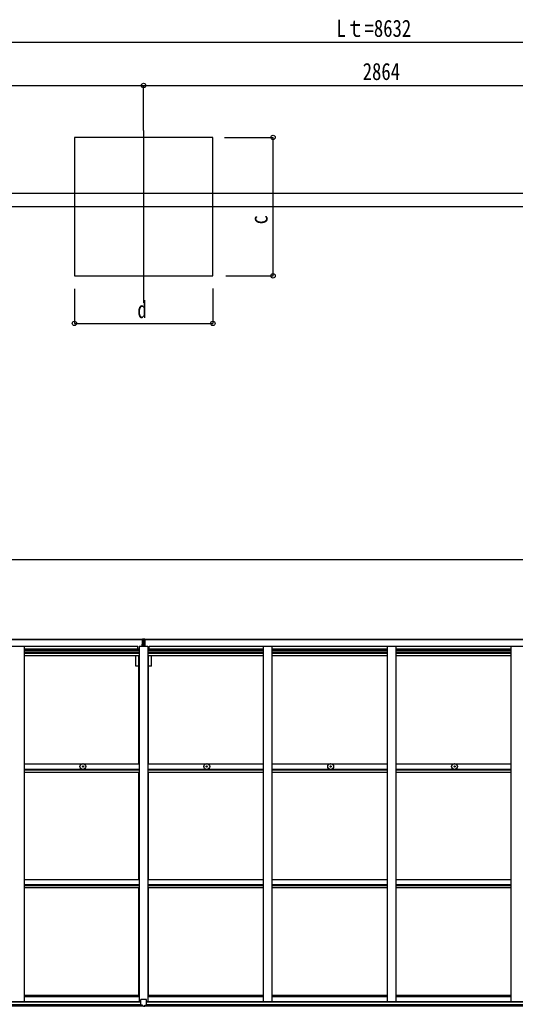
# Model space of a CAD drawing. Units: millimetres, scale not verified. Extents: x -12615 to 12615, y -8910 to 8910.
# Drawn here: x -2821 to 43, y 23 to 5723 of the extents above; entities that cross this region are included whole.
import ezdxf
from ezdxf.enums import TextEntityAlignment as Align

# ---------------------------------------------------------------- set-up
doc = ezdxf.new("R2010")
doc.units = ezdxf.units.MM
doc.header["$LTSCALE"] = 40
for name, color, linetype in [('0-3_YKK_12', 2, 'Continuous'), ('0-4_YKK_13', 4, 'Continuous'), ('0-5_YKK_A1', 4, 'Continuous'), ('0-6_YKK_D', 6, 'Continuous')]:
    doc.layers.add(name, color=color, linetype=linetype)
doc.styles.add('ＭＳ ゴシック', font='')
doc.styles.get('ＭＳ ゴシック').set_extended_font_data('MS Gothic')

msp = doc.modelspace()

# ---------------------------------------------------------------- linework, layer by layer
at = {"layer": '0-3_YKK_12'}
for p, q in [((-2104.91, 5083.23), (-2104.91, 4088.06)), ((-5249.88, 4643.15), (-1930.78, 4643.15)), ((-2385.88, 4643.15), (3797.23, 4643.15))]:
    msp.add_line(p, q, dxfattribs=at)
at = {"layer": '0-4_YKK_13'}
for p, q in [((-2113.41, 2114.79), (-2106.41, 2114.85)), ((-2113.41, 2113.41), (-2106.41, 2113.35)), ((-2113.41, 2101.74), (-2113.41, 2112.91)), ((-2111.41, 2145.85), (-2106.57, 2146.15)), ((-2111.41, 2142.85), (-2111.41, 2145.85)), ((-2106.41, 2143.16), (-2111.41, 2142.85)), ((-2111.41, 2141.35), (-2111.41, 2142.85)), ((-2111.41, 2141.35), (-2111.41, 2140.16)), ((-2111.41, 2140.16), (-2111.41, 2139.9)), ((-2111.41, 2140.16), (-2110.41, 2140.14)), ((-2111.41, 2139.9), (-2111.41, 2129.82)), ((-2111.41, 2139.9), (-2110.41, 2139.89)), ((-2111.41, 2129.1), (-2111.41, 2129.82)), ((-2111.41, 2129.82), (-2110.41, 2129.81)), ((-2111.41, 2129.1), (-2110.41, 2129.1)), ((-2111.41, 2129.1), (-2111.41, 2114.81)), ((-2110.41, 2140.35), (-2106.41, 2140.35)), ((-2110.41, 2138.52), (-2110.41, 2140.35)), ((-2110.41, 2138.52), (-2106.41, 2138.45)), ((-2110.41, 2134.92), (-2110.41, 2138.52)), ((-2110.41, 2134.92), (-2106.41, 2134.86)), ((-2110.41, 2114.82), (-2110.41, 2134.92)), ((-2110.41, 2126.69), (-2106.41, 2126.65)), ((-2106.57, 2146.15), (-2104.91, 2146.25)), ((-2104.91, 2143.24), (-2106.41, 2143.15)), ((-2106.41, 2140.35), (-2106.41, 2143.15)), ((-2106.41, 2140.35), (-2106.41, 2124.53)), ((-2106.41, 2129.64), (-2103.41, 2129.64)), ((-2106.41, 2122.57), (-2106.41, 2124.53)), ((-2106.41, 2122.57), (-2103.41, 2122.57)), ((-2106.41, 2112.92), (-2106.41, 2122.57)), ((-2106.41, 2112.92), (-2103.41, 2112.92)), ((-2106.41, 2105.85), (-2106.41, 2112.92)), ((-2104.91, 2146.25), (-2104.91, 2143.24)), ((-2098.41, 2142.85), (-2104.91, 2143.24)), ((-2103.41, 2140.35), (-2099.41, 2140.35)), ((-2103.41, 2140.35), (-2103.41, 2124.53)), ((-2103.41, 2138.45), (-2099.41, 2138.45)), ((-2103.41, 2126.65), (-2099.41, 2126.65)), ((-2103.41, 2122.57), (-2103.41, 2124.53)), ((-2103.41, 2112.92), (-2103.41, 2122.57)), ((-2096.41, 2114.29), (-2103.41, 2114.35)), ((-2103.41, 2105.85), (-2103.41, 2112.92)), ((-2099.41, 2138.45), (-2099.41, 2140.35)), ((-2099.41, 2140.11), (-2098.41, 2140.11)), ((-2099.41, 2139.86), (-2098.41, 2139.87)), ((-2099.41, 2114.82), (-2099.41, 2134.86)), ((-2099.41, 2129.78), (-2098.41, 2129.79)), ((-2099.41, 2129.1), (-2098.41, 2129.1)), ((-2098.41, 2141.35), (-2098.41, 2142.85)), ((-2098.41, 2141.35), (-2098.41, 2140.11)), ((-2098.41, 2129.1), (-2098.41, 2129.79)), ((-2098.41, 2129.1), (-2098.41, 2114.81)), ((-2096.41, 2113.41), (-2096.41, 2114.29)), ((-2096.41, 2101.74), (-2096.41, 2112.91)), ((-2106.41, 2105.85), (-2103.41, 2105.85)), ((-2106.41, 2105.85), (-2106.41, 2101.74)), ((-2103.41, 2105.85), (-2103.41, 2101.74)), ((-2458.34, 1408.77), (-2457.23, 1408.79)), ((-2458.34, 1407.77), (-2457.23, 1407.75)), ((-2457.23, 1408.79), (-2456.71, 1408.89)), ((-2457.23, 1407.75), (-2456.71, 1407.65)), ((-2456.61, 1409.41), (-2456.71, 1408.89)), ((-2456.61, 1407.14), (-2456.71, 1407.65)), ((-2456.59, 1410.52), (-2456.61, 1409.41)), ((-2456.59, 1406.03), (-2456.61, 1407.14)), ((-2455.59, 1410.52), (-2455.57, 1409.41)), ((-2455.59, 1406.03), (-2455.57, 1407.14)), ((-2455.57, 1409.41), (-2455.47, 1408.89)), ((-2455.57, 1407.14), (-2455.47, 1407.65)), ((-2454.95, 1408.79), (-2455.47, 1408.89)), ((-2454.95, 1407.75), (-2455.47, 1407.65)), ((-2453.85, 1408.77), (-2454.95, 1408.79)), ((-2453.85, 1407.77), (-2454.95, 1407.75)), ((-1742.34, 1408.77), (-1741.23, 1408.79)), ((-1742.34, 1407.77), (-1741.23, 1407.75)), ((-1741.23, 1408.79), (-1740.71, 1408.89)), ((-1741.23, 1407.75), (-1740.71, 1407.65)), ((-1740.61, 1409.41), (-1740.71, 1408.89)), ((-1740.61, 1407.14), (-1740.71, 1407.65)), ((-1740.59, 1410.52), (-1740.61, 1409.41)), ((-1740.59, 1406.03), (-1740.61, 1407.14)), ((-1739.59, 1410.52), (-1739.57, 1409.41)), ((-1739.59, 1406.03), (-1739.57, 1407.14)), ((-1739.57, 1409.41), (-1739.47, 1408.89)), ((-1739.57, 1407.14), (-1739.47, 1407.65)), ((-1738.95, 1408.79), (-1739.47, 1408.89)), ((-1738.95, 1407.75), (-1739.47, 1407.65)), ((-1737.85, 1408.77), (-1738.95, 1408.79)), ((-1737.85, 1407.77), (-1738.95, 1407.75)), ((-1026.34, 1408.77), (-1025.23, 1408.79)), ((-1026.34, 1407.77), (-1025.23, 1407.75)), ((-1025.23, 1408.79), (-1024.71, 1408.89)), ((-1025.23, 1407.75), (-1024.71, 1407.65)), ((-1024.61, 1409.41), (-1024.71, 1408.89)), ((-1024.61, 1407.14), (-1024.71, 1407.65)), ((-1024.59, 1410.52), (-1024.61, 1409.41)), ((-1024.59, 1406.03), (-1024.61, 1407.14)), ((-1023.59, 1410.52), (-1023.57, 1409.41)), ((-1023.59, 1406.03), (-1023.57, 1407.14)), ((-1023.57, 1409.41), (-1023.47, 1408.89)), ((-1023.57, 1407.14), (-1023.47, 1407.65)), ((-1022.95, 1408.79), (-1023.47, 1408.89)), ((-1022.95, 1407.75), (-1023.47, 1407.65)), ((-1021.85, 1408.77), (-1022.95, 1408.79)), ((-1021.85, 1407.77), (-1022.95, 1407.75)), ((-310.34, 1408.77), (-309.23, 1408.79)), ((-310.34, 1407.77), (-309.23, 1407.75)), ((-309.23, 1408.79), (-308.71, 1408.89)), ((-309.23, 1407.75), (-308.71, 1407.65)), ((-308.61, 1409.41), (-308.71, 1408.89)), ((-308.61, 1407.14), (-308.71, 1407.65)), ((-308.59, 1410.52), (-308.61, 1409.41)), ((-308.59, 1406.03), (-308.61, 1407.14)), ((-307.59, 1410.52), (-307.57, 1409.41)), ((-307.59, 1406.03), (-307.57, 1407.14)), ((-307.57, 1409.41), (-307.47, 1408.89)), ((-307.57, 1407.14), (-307.47, 1407.65)), ((-306.95, 1408.79), (-307.47, 1408.89)), ((-306.95, 1407.75), (-307.47, 1407.65)), ((-305.85, 1408.77), (-306.95, 1408.79)), ((-305.85, 1407.77), (-306.95, 1407.75)), ((-2121.41, 29.18), (-2121.41, 61.5)), ((-2089.41, 62.5), (-2120.41, 62.5)), ((-2088.41, 29.18), (-2088.41, 61.5)), ((-2121.41, 29.18), (-2121.41, 29.14)), ((-2111.41, 28.41), (-2120.41, 28.47)), ((-2098.41, 28.41), (-2089.41, 28.47)), ((-2088.41, 29.18), (-2088.41, 29.14))]:
    msp.add_line(p, q, dxfattribs=at)
for points in [[(-2106.41, 2114.35), (-2113.41, 2114.29), (-2113.41, 2114.79)], [(-2106.41, 2112.85), (-2113.41, 2112.91), (-2113.41, 2113.41), (-2113.41, 2114.29)], [(-2104.91, 2146.25), (-2098.41, 2145.85), (-2098.41, 2142.85)], [(-2103.41, 2134.86), (-2099.41, 2134.86), (-2099.41, 2138.45)], [(-2103.41, 2114.85), (-2096.41, 2114.79), (-2096.41, 2114.29)], [(-2103.41, 2113.35), (-2096.41, 2113.41), (-2096.41, 2112.91), (-2103.41, 2112.85)], [(-2098.41, 2140.11), (-2098.41, 2139.87), (-2098.41, 2129.79)], [(-2104.91, 22.98), (-2111.41, 23.38), (-2111.41, 28.41)], [(-2104.91, 22.98), (-2098.41, 23.38), (-2098.41, 28.41)]]:
    msp.add_lwpolyline(points, dxfattribs=at)
for centre, radius in [((-2456.09, 1408.27), 17), ((-1740.09, 1408.27), 17), ((-1024.09, 1408.27), 17), ((-308.09, 1408.27), 17), ((-2456.09, 1408.27), 4), ((-1740.09, 1408.27), 4), ((-1024.09, 1408.27), 4), ((-308.09, 1408.27), 4)]:
    msp.add_circle(centre, radius, dxfattribs=at)
for centre, radius, start, end in [((-2110.41, 2141.35), 1, 180, 270), ((-2099.41, 2141.35), 1, 270, 0), ((-2456.09, 1408.27), 2.3, 167.44414, 192.55586), ((-2456.09, 1408.27), 2.3, 77.44414, 102.55586), ((-2456.09, 1408.27), 2.3, 257.44414, 282.55586), ((-2456.09, 1408.27), 2.3, 347.44414, 12.55586), ((-1740.09, 1408.27), 2.3, 167.44414, 192.55586), ((-1740.09, 1408.27), 2.3, 77.44414, 102.55586), ((-1740.09, 1408.27), 2.3, 257.44414, 282.55586), ((-1740.09, 1408.27), 2.3, 347.44414, 12.55586), ((-1024.09, 1408.27), 2.3, 167.44414, 192.55586), ((-1024.09, 1408.27), 2.3, 77.44414, 102.55586), ((-1024.09, 1408.27), 2.3, 257.44414, 282.55586), ((-1024.09, 1408.27), 2.3, 347.44414, 12.55586), ((-308.09, 1408.27), 2.3, 167.44414, 192.55586), ((-308.09, 1408.27), 2.3, 77.44414, 102.55586), ((-308.09, 1408.27), 2.3, 257.44414, 282.55586), ((-308.09, 1408.27), 2.3, 347.44414, 12.55586), ((-2120.41, 61.5), 1, 90, 180), ((-2089.41, 61.5), 1, 0, 90)]:
    msp.add_arc(centre, radius, start, end, dxfattribs=at)
for centre, major_axis, ratio, start_param, end_param in [((-2278.28, 2132.64), (171.87, 10.52), 0.017422, 6.2821194, 6.2831848), ((-2120.41, 29.17), (1, -0.012), 0.707053, 3.2044821, 4.7211143), ((-2089.41, 29.17), (-1, -0.012), 0.707053, 1.562071, 3.0787032)]:
    msp.add_ellipse(centre, major_axis=major_axis, ratio=ratio, start_param=start_param, end_param=end_param, dxfattribs=at)
at = {"layer": '0-5_YKK_A1'}
for p, q in [((-4988.91, 4720.95), (3643.09, 4720.95)), ((3643.09, 2602.57), (-4988.91, 2602.57)), ((-4967.41, 2143.86), (-2111.41, 2143.86)), ((-4967.41, 2141.71), (-2111.41, 2141.71)), ((-2103.41, 2143.86), (752.59, 2143.86)), ((-2103.41, 2141.71), (752.59, 2141.71)), ((-4936.41, 2103.57), (-2137.41, 2103.57)), ((-2795.91, 2103.55), (-2795.91, 51.09)), ((-2795.91, 2088.06), (-2129.91, 2088.06)), ((-2795.91, 2079.66), (-2129.91, 2079.66)), ((-2795.91, 2071.46), (-2129.91, 2071.46)), ((-2795.91, 2067.53), (-2129.91, 2067.53)), ((-2795.91, 2062.45), (-2129.91, 2062.45)), ((-2137.41, 2088.06), (-2137.41, 2103.57)), ((-2129.91, 2101.74), (-2129.91, 51.09)), ((-2079.91, 2101.74), (-2129.91, 2101.74)), ((-2079.91, 2101.74), (-2079.91, 51.09)), ((-2079.91, 2088.06), (-1413.91, 2088.06)), ((-2079.91, 2079.66), (-1413.91, 2079.66)), ((-2079.91, 2071.46), (-1413.91, 2071.46)), ((-2079.91, 2067.53), (-1413.91, 2067.53)), ((-2079.91, 2062.45), (-1413.91, 2062.45)), ((-2072.41, 2088.06), (-2072.41, 2103.57)), ((-2072.41, 2103.57), (726.59, 2103.57)), ((-1413.91, 2103.55), (-1413.91, 51.09)), ((-1363.91, 2103.55), (-1363.91, 51.09)), ((-1363.91, 2088.06), (-697.91, 2088.06)), ((-1363.91, 2079.66), (-697.91, 2079.66)), ((-1363.91, 2071.46), (-697.91, 2071.46)), ((-1363.91, 2067.53), (-697.91, 2067.53)), ((-1363.91, 2062.45), (-697.91, 2062.45)), ((-697.91, 2103.55), (-697.91, 51.09)), ((-647.91, 2103.55), (-647.91, 51.09)), ((-647.91, 2088.06), (18.09, 2088.06)), ((-647.91, 2079.66), (18.09, 2079.66)), ((-647.91, 2071.46), (18.09, 2071.46)), ((-647.91, 2067.53), (18.09, 2067.53)), ((-647.91, 2062.45), (18.09, 2062.45)), ((18.09, 2103.55), (18.09, 51.09)), ((-2795.91, 2049.45), (-2129.91, 2049.45)), ((-2150.11, 1987.86), (-2150.11, 2049.45)), ((-2132.41, 1422.79), (-2132.41, 2049.45)), ((-2079.91, 2049.45), (-1413.91, 2049.45)), ((-2077.41, 1422.79), (-2077.41, 2049.45)), ((-2059.71, 1987.86), (-2059.71, 2049.45)), ((-1363.91, 2049.45), (-697.91, 2049.45)), ((-647.91, 2049.45), (18.09, 2049.45)), ((-2132.41, 1987.86), (-2150.11, 1987.86)), ((-2059.71, 1987.86), (-2077.41, 1987.86)), ((-2795.88, 1422.79), (-2129.91, 1422.79)), ((-2795.88, 1393.06), (-2129.91, 1393.06)), ((-2795.88, 1388.51), (-2129.91, 1388.51)), ((-2795.88, 1375.5), (-2129.91, 1375.5)), ((-2132.41, 755.8), (-2132.41, 1375.5)), ((-2079.88, 1422.79), (-1413.91, 1422.79)), ((-2079.88, 1393.06), (-1413.91, 1393.06)), ((-2079.88, 1388.51), (-1413.91, 1388.51)), ((-2079.88, 1375.5), (-1413.91, 1375.5)), ((-2077.41, 755.8), (-2077.41, 1375.5)), ((-1363.88, 1422.79), (-697.91, 1422.79)), ((-1363.88, 1393.06), (-697.91, 1393.06)), ((-1363.88, 1388.51), (-697.91, 1388.51)), ((-1363.88, 1375.5), (-697.91, 1375.5)), ((-647.88, 1422.79), (18.09, 1422.79)), ((-647.88, 1393.06), (18.09, 1393.06)), ((-647.88, 1388.51), (18.09, 1388.51)), ((-647.88, 1375.5), (18.09, 1375.5)), ((-2795.88, 755.8), (-2129.91, 755.8)), ((-2079.88, 755.8), (-1413.91, 755.8)), ((-1363.88, 755.8), (-697.91, 755.8)), ((-647.88, 755.8), (18.09, 755.8)), ((-2795.88, 726.06), (-2129.91, 726.06)), ((-2795.88, 721.52), (-2129.91, 721.52)), ((-2795.88, 708.51), (-2129.91, 708.51)), ((-2132.41, 87.26), (-2132.41, 708.51)), ((-2079.88, 726.06), (-1413.91, 726.06)), ((-2079.88, 721.52), (-1413.91, 721.52)), ((-2079.88, 708.51), (-1413.91, 708.51)), ((-2077.41, 87.26), (-2077.41, 708.51)), ((-1363.88, 726.06), (-697.91, 726.06)), ((-1363.88, 721.52), (-697.91, 721.52)), ((-1363.88, 708.51), (-697.91, 708.51)), ((-647.88, 726.06), (18.09, 726.06)), ((-647.88, 721.52), (18.09, 721.52)), ((-647.88, 708.51), (18.09, 708.51)), ((-2795.91, 87.26), (-2129.91, 87.26)), ((-2795.91, 78.91), (-2129.91, 78.91)), ((-2079.91, 87.26), (-1413.91, 87.26)), ((-2079.91, 78.91), (-1413.91, 78.91)), ((-1363.91, 87.26), (-697.91, 87.26)), ((-1363.91, 78.91), (-697.91, 78.91)), ((-647.91, 87.26), (18.09, 87.26)), ((-647.91, 78.91), (18.09, 78.91)), ((-4964.18, 51.09), (-2121.41, 51.09)), ((-4962.41, 25.31), (-2111.41, 25.31)), ((-4952.41, 48.83), (-2121.41, 48.83)), ((-4952.41, 33.21), (-2121.41, 33.21)), ((-2098.41, 25.31), (752.59, 25.31)), ((-2088.41, 51.09), (742.59, 51.09)), ((-2088.41, 48.83), (742.59, 48.83)), ((-2088.41, 33.21), (742.59, 33.21))]:
    msp.add_line(p, q, dxfattribs=at)
msp.add_lwpolyline([(-2504.91, 4243.15), (-1704.91, 4243.15), (-1704.91, 5043.15), (-2504.91, 5043.15)], close=True, dxfattribs=at)
at = {"layer": '0-6_YKK_D'}
for p, q in [((-4838.91, 5593.15), (3493.09, 5593.15)), ((-4864.91, 5343.15), (-2104.91, 5343.15)), ((-2104.91, 5083.23), (-2104.91, 5344.15)), ((-2104.91, 5083.23), (-2104.91, 5344.15)), ((-2104.91, 5343.15), (759.09, 5343.15)), ((-1637.76, 5043.15), (-1355.81, 5043.15)), ((-1356.81, 4243.15), (-1356.81, 5043.15)), ((-1629.91, 4243.15), (-1355.81, 4243.15)), ((-2504.91, 4168.95), (-2504.91, 3967.15)), ((-1704.91, 4169.13), (-1704.91, 3967.15)), ((-2504.91, 3968.15), (-1704.91, 3968.15))]:
    msp.add_line(p, q, dxfattribs=at)
for centre in [(-2104.91, 5343.15), (-2104.91, 5343.15), (-1356.81, 5043.15), (-1356.81, 4243.15), (-2504.91, 3968.15), (-1704.91, 3968.15)]:
    msp.add_circle(centre, 12.75, dxfattribs=at)

# ---------------------------------------------------------------- texts
at = {"layer": '0-6_YKK_D', "style": 'ＭＳ ゴシック', "width": 0.8}
for s, p in [('Lｔ=8632', (-989.71, 5594.15)), ('2864', (-838.51, 5344.82)), ('d', (-2140.91, 3969.48))]:
    msp.add_text(s, height=98.97, dxfattribs=at).set_placement(p, align=Align.BOTTOM_LEFT)
msp.add_text('c', height=98.97, rotation=90, dxfattribs=at).set_placement((-1358.81, 4540.18), align=Align.BOTTOM_LEFT)

doc.saveas('drawing.dxf')
